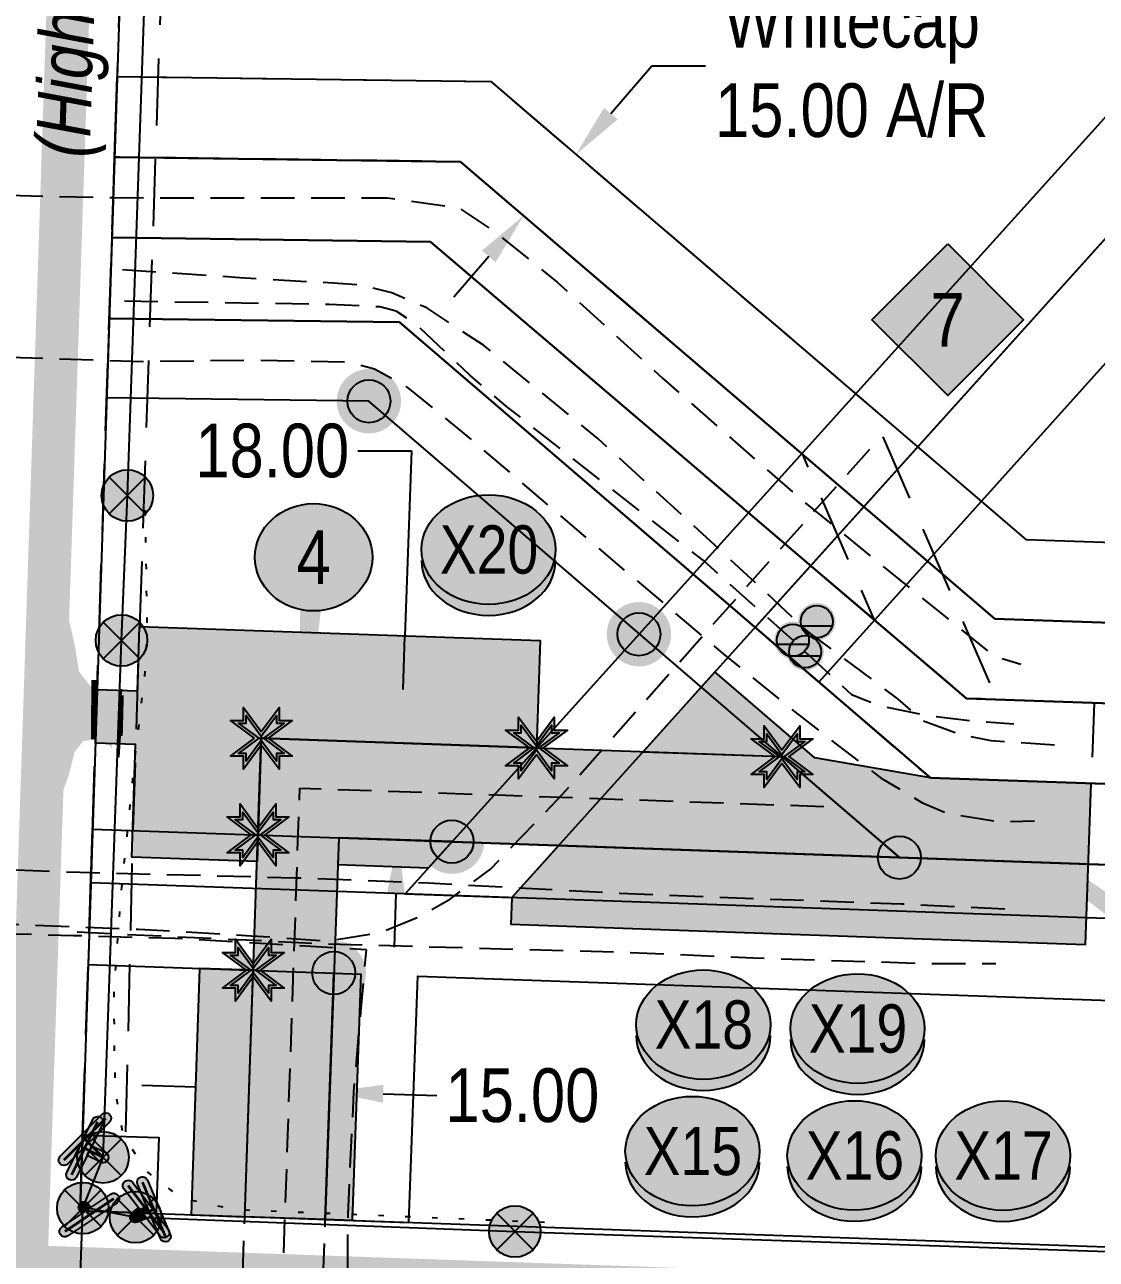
# Model space of a CAD drawing. Extents: x 348563 to 356787, y 6145683 to 6156014.
# Drawn here: x 351966.9 to 352166.6, y 6155108.3 to 6155338.3 of the extents above; entities that cross this region are included whole.
import ezdxf
from ezdxf.enums import TextEntityAlignment as Align

# ---------------------------------------------------------------- set-up
doc = ezdxf.new("R2010")
doc.units = 0
doc.header["$LTSCALE"] = 5
doc.header["$PDMODE"] = 34
doc.header["$PDSIZE"] = 0.03
for name, pattern in [('foc-ACCESSROAD', [3.75, 2.5, -1.25]), ('foc-FLOWLINE', [3.75, 2.5, -1.25]), ('foc-TIELINE', [1.875, 1.25, -0.625]), ('foc-TOPO', [1, 0.2, -0.8]), ('POWERLINE5', [7.799999999999997, 2.399999999999999, -0.6, 0.6, -0.6, 0.6, -0.6, 2.399999999999999]), ('UG_PIPE', [1.875, 1.25, -0.625])]:
    doc.linetypes.add(name, pattern=pattern)
doc.layers.get('Defpoints').update_dxf_attribs({"color": 9})
for name, color, linetype in [('AS-FENCE', 48, 'foc-FENCE'), ('AS-PIPE-UG', 44, 'UG_PIPE'), ('AS-POWER', 104, 'foc-POWER'), ('AS-POWER-EXISTING', 72, 'POWERLINE5'), ('AS-POWER-EXISTING-ANC', 72, 'Continuous'), ('AS-ROADS', 254, 'Continuous'), ('AS-SYMBOL', 7, 'Continuous'), ('C-RW', 13, 'Continuous'), ('F-EZE', 190, 'foc-FLOWLINE'), ('F-RW', 190, 'Continuous'), ('F-WS', 190, 'foc-ACCESSROAD'), ('L-MON', 1, 'Continuous'), ('L-SEC', 7, 'Continuous'), ('L-TIE', 7, 'foc-TIELINE'), ('P-BORE', 7, 'Continuous'), ('P-CROSSINGS', 250, 'Continuous'), ('P-ELEVATION', 7, 'Continuous'), ('P-IOP3', 10, 'Continuous'), ('P-IOP3-H', 21, 'Continuous'), ('P-LTO', 14, 'Continuous'), ('P-PROPOSED', 10, 'Continuous'), ('P-PROPOSED-H', 21, 'Continuous'), ('P-TEMP-BLUE3', 146, 'Continuous'), ('P-TXT3', 4, 'Continuous'), ('T-GENERAL', 48, 'foc-TOPO'), ('T-TIE', 201, 'foc-TIELINE')]:
    doc.layers.add(name, color=color, linetype=linetype)
doc.layers.add('AS-GENERAL', color=48, linetype='Continuous', lineweight=18)
doc.layers.add('T-TEXT', color=48, linetype='Continuous', lineweight=18)
doc.layers.add('P-TEMP-BLUE-H3', color=7, linetype='Continuous', true_color=0x99e6ff)
doc.styles.add('80', font='ARIALN.TTF', dxfattribs={"height": 10})
doc.styles.add('80CG', font='ARIALN.TTF', dxfattribs={"height": 10})
doc.styles.add('80L', font='ARIALN.TTF', dxfattribs={"height": 10})
doc.styles.add('80LS', font='ARIALNI.TTF', dxfattribs={"height": 10})
doc.styles.add('Crossing', font='ARIALN.TTF', dxfattribs={"height": 10})
doc.styles.add('foc-LtypeFont', font='ARIALN.TTF', dxfattribs={"height": 7.349999999999999})
doc.linetypes.add('foc-FENCE', pattern='A,10,-1,["X",foc-LtypeFont,S=0.2,R=0,X=-0.625,Y=-0.75],-1.239999999999999', length=12.24)
doc.linetypes.add('foc-POWER', pattern='A,6,-1,["P",foc-LtypeFont,S=0.2,R=0,X=-0.625,Y=-0.75],-1.239999999999999,4', length=12.24)
doc.linetypes.add('foc-POWER-NOLINE', pattern='A,0,-4,["P",foc-LtypeFont,S=0.2,R=0,X=-0.625,Y=-0.75],-8.24', length=12.24)
doc.dimstyles.new('Compass 5 000', dxfattribs={"dimscale": 5, "dimtxt": 9, "dimasz": 2, "dimexe": 0.2, "dimexo": 0.0625, "dimgap": 0.5, "dimtad": 0, "dimtih": 1, "dimtoh": 1, "dimzin": 0, "dimdsep": 46, "dimtxsty": '80CG', "dimcen": 0.1, "dimse1": 1, "dimse2": 1, "dimclrd": 256, "dimclrt": 256, "dimaunit": 1, "dimadec": 4, "dimazin": 0, "dimtfac": 0.06, "dimtofl": 0, "dimtmove": 0, "dimatfit": 1, "dimfxl": 0.2, "dimtolj": 1, "dimtzin": 0, "dimlwd": -1, "dimarcsym": 0})

# ---------------------------------------------------------------- blocks, each defined once
blk = doc.blocks.new('*D520')
at = {"layer": 'Defpoints', "color": 0, "transparency": 16777216}
for p in [(352069.5891653467, 6155314.102056137), (352085.4891177169, 6155300.504149294), (352075.7449242529, 6155289.110321277)]:
    blk.add_point(p, dxfattribs=at)
at = {"layer": 'F-WS', "transparency": 16777216}
for p, q in [((352076.0886370204, 6155321.701850079), (352083.7092363276, 6155330.612571958)), ((352083.7092363276, 6155330.612571958), (352093.7092363276, 6155330.612571958)), ((352053.3455002089, 6155295.108434178), (352046.8460285352, 6155287.508640235))]:
    blk.add_line(p, q, dxfattribs=at)
for points in [[(352074.8220046968, 6155322.785095358), (352077.3552693441, 6155320.6186048), (352069.5891653467, 6155314.102056137)], [(352052.0788678853, 6155296.191679457), (352054.6121325325, 6155294.025188899), (352059.8449718826, 6155302.70822812)]]:
    blk.add_solid(points, dxfattribs=at)
at = {"layer": 'F-WS', "transparency": 16777216, "insert": (352120.9909552913, 6155330.612571958), "char_height": 10, "attachment_point": 5, "style": '80CG'}
blk.add_mtext('\\A1;Whitecap\\P15.00 A/R', dxfattribs=at)
blk = doc.blocks.new('fdia')
at = {"color": 255, "const_width": 1}
blk.add_lwpolyline([(-0.5, 0, 1), (0.5, 0, 1)], format="xyb", close=True, dxfattribs=at)
blk = doc.blocks.new('Fdiaa')
blk.add_blockref('fdia', (0, 0))
blk = doc.blocks.new('fdib')
at = {"color": 1, "const_width": 1.6}
blk.add_lwpolyline([(-0.3999999999996362, 0, 0.9999999999999998), (0.3999999999996362, 0, 1)], format="xyb", close=True, dxfattribs=at)
at = {"color": 1}
blk.add_circle((0, 0), 0.8, dxfattribs=at)
blk = doc.blocks.new('Fdibb')
blk.add_blockref('fdib', (0, 0))
blk = doc.blocks.new('fdicc')
for name in ['Fdibb', 'Fdiaa']:
    blk.add_blockref(name, (0, 0))
blk = doc.blocks.new('FDI')
blk.add_blockref('fdicc', (0, 0))
blk = doc.blocks.new('POWERPOLE')
h = blk.add_hatch(color=255)
edge = h.paths.add_edge_path()
edge.add_arc((0, 0), 0.9600000000000002, 0, 360)
at = {"linetype": 'Continuous'}
for p, q in [((0.678822509938982, -0.678822509938982), (-0.678822509938982, 0.678822509938982)), ((-0.678822509938982, -0.678822509938982), (0.678822509938982, 0.678822509938982))]:
    blk.add_line(p, q, dxfattribs=at)
blk.add_circle((0, 0), 0.9600000000000002, dxfattribs=at)
blk = doc.blocks.new('RISER')
h = blk.add_hatch(color=255)
h.dxf.hatch_style = 1
edge = h.paths.add_edge_path()
edge.add_arc((0, 0), 0.7000000000000001, 0, 360)
blk.add_hatch(color=13).paths.add_polyline_path([(0.5809894393423747, -0.1498374831999172), (-0.5809055220925075, -0.1501624933266612, 0.7745966773228882)])
at = {"color": 13}
blk.add_line((-0.5809055220925075, -0.1501624933266612), (0.5809894393423747, -0.1498374831996898), dxfattribs=at)
blk.add_circle((0, 0), 0.6000000000000001, dxfattribs=at)
blk = doc.blocks.new('TEMP')
h = blk.add_hatch(color=255)
h.dxf.hatch_style = 1
h.paths.add_polyline_path([(-5.274161e-10, 0.2514284397220763), (-0.6656854269836912, 1.152061669657268), (-0.6656854269836914, 0.6656854303339061), (-1.152061663105632, 0.6656854303339061), (-0.2514284404497629, 5.273253e-10), (-1.152061661774314, -0.665685419564579), (-0.6656854224511335, -0.6656854195645793), (-0.6656854224511335, -1.152061655686338), (-5.273251e-10, -0.2514284436956587), (0.6656854183820542, -1.152061663420681), (0.6656854183820542, -0.6656854208922597), (1.152061656810019, -0.6656854053035205), (0.2514284429676993, 5.273253e-10), (1.152061671303363, 0.6656854258011663), (0.6656854287749412, 0.6656854258011663), (0.6656854131859291, 1.15206166422904)])
h.paths.add_polyline_path([(0.5656854229146121, 0.8485281473411305), (0.5656854319800914, 0.5656854258011663), (0.8485281444547581, 0.5656854258011663), (0.0831890339399251, 0), (0.8485281399220186, -0.5656854150320215), (0.5656854183820542, -0.5656854240973189), (0.5656854183820542, -0.8485281365719859), (0, -0.08318903609469999), (-0.5656854224511337, -0.8485281320390644), (-0.5656854224511337, -0.5656854195645792), (-0.8485281349258001, -0.5656854195645794), (-0.0831890328488955, 0), (-0.8485281394583584, 0.5656854303339058), (-0.5656854269836913, 0.5656854303339061), (-0.5656854269836913, 0.8485281428085727), (0, 0.0831890306941206)], flags=16)
h = blk.add_hatch(color=1)
h.dxf.hatch_style = 1
h.paths.add_polyline_path([(0, 0.0831890306941205), (-0.5656854269836911, 0.8485281428085727), (-0.5656854269836912, 0.5656854303339061), (-0.8485281394583578, 0.5656854303339061), (-0.0831890328488953, -1e-16), (-0.8485281349258001, -0.5656854195645793), (-0.5656854224511337, -0.5656854195645793), (-0.5656854224511337, -0.848528132039064), (0, -0.08318903609469999), (0.5656854183820542, -0.8485281365719856), (0.5656854183820542, -0.5656854240973191), (0.8485281399220184, -0.5656854150320213), (0.0831890339399251, -1e-16), (0.8485281444547581, 0.5656854258011663), (0.5656854319800914, 0.5656854258011663), (0.5656854229146121, 0.8485281473411308)])
at = {"color": 1}
for p, q in [((-0.0831890328488953, 0), (0.0831890339399252, 0)), ((0, 0.0831890306941205), (0, -0.08318903609469999))]:
    blk.add_line(p, q, dxfattribs=at)
at = {"color": 255, "flags": 128}
blk.add_lwpolyline([(-0.251428440449763, 5.27325e-10), (-1.152061663105632, 0.6656854303339061), (-0.6656854269836914, 0.6656854303339061), (-0.6656854269836914, 1.152061669657268), (-5.274159999999999e-10, 0.2514284397220763), (0.6656854131859291, 1.15206166422904), (0.6656854287749412, 0.6656854258011663), (1.152061671303363, 0.6656854258011663), (0.2514284429676991, 5.27325e-10), (1.152061656810019, -0.6656854053035204), (0.6656854183820542, -0.6656854208922596), (0.6656854183820542, -1.152061663420681), (-5.27325e-10, -0.2514284436956586), (-0.6656854224511335, -1.152061655686338), (-0.6656854224511335, -0.6656854195645793), (-1.152061661774314, -0.6656854195645793)], close=True, dxfattribs=at)
at = {"color": 1, "flags": 128}
blk.add_lwpolyline([(-0.0831890328488953, 0), (-0.8485281394583578, 0.5656854303339061), (-0.5656854269836913, 0.5656854303339061), (-0.5656854269836913, 0.8485281428085727), (0, 0.0831890306941205), (0.5656854229146121, 0.8485281473411305), (0.5656854319800914, 0.5656854258011663), (0.8485281444547581, 0.5656854258011663), (0.0831890339399252, 0), (0.8485281399220184, -0.5656854150320214), (0.5656854183820542, -0.5656854240973189), (0.5656854183820542, -0.8485281365719856), (0, -0.08318903609469999), (-0.5656854224511335, -0.848528132039064), (-0.5656854224511335, -0.5656854195645792), (-0.8485281349258001, -0.5656854195645792)], close=True, dxfattribs=at)
blk = doc.blocks.new('*U524')
h = blk.add_hatch(color=255)
h.dxf.hatch_style = 1
edge = h.paths.add_edge_path()
edge.add_arc((0.7778174593052023, 0.7778174593052023), 0.1999999999999999, -44.999999999999886, 135, ccw=False)
edge.add_line((0.9192388155425119, 0.6363961030678927), (0, -0.282842712474619))
edge.add_line((0, -0.282842712474619), (-0.6363961030678928, -0.9192388155425117))
edge.add_arc((-0.7778174593052023, -0.7778174593052023), 0.1999999999999999, 135, 315, ccw=False)
edge.add_line((-0.9192388155425119, -0.6363961030678927), (0.6363961030678927, 0.9192388155425119))
h = blk.add_hatch(color=255)
h.dxf.hatch_style = 1
edge = h.paths.add_edge_path()
edge.add_arc((0.6788225099444385, -0.6788225099444385), 0.2000000000000002, -134.9999999999999, 45, ccw=False)
edge.add_line((0.5374011537071288, -0.8202438661817482), (0, -0.282842712474619))
edge.add_line((0, -0.282842712474619), (0.282842712474619, -5.551115123125783e-17))
edge.add_line((0.282842712474619, -5.551115123125783e-17), (0.8202438661817482, -0.5374011537071288))
at = {"color": 255}
blk.add_lwpolyline([(0.6363961030678928, 0.9192388155425117, -0.9999999999999999), (0.9192388155425119, 0.6363961030678927), (0, -0.282842712474619), (-0.6363961030678928, -0.9192388155425117, -0.9999999999999999), (-0.9192388155425119, -0.6363961030678927)], format="xyb", close=True, dxfattribs=at)
at = {"color": 72, "const_width": 0.09999999999999999, "flags": 128}
for points in [[(0.7778174593052023, 0.7778174593052023), (-0.7778174593052023, -0.7778174593052023)], [(0.6788225099444385, -0.6788225099444385), (0, 0)]]:
    blk.add_lwpolyline(points, dxfattribs=at)
at = {"color": 255, "flags": 128}
blk.add_lwpolyline([(0.8202438661817482, -0.5374011537071288, -0.9999999999999999), (0.5374011537071288, -0.8202438661817482), (0, -0.282842712474619), (0.282842712474619, -5.551115123125783e-17)], format="xyb", close=True, dxfattribs=at)
blk = doc.blocks.new('*U525')
h = blk.add_hatch(color=255)
h.dxf.hatch_style = 1
edge = h.paths.add_edge_path()
edge.add_arc((0.4843453054536959, 0.9876282828498615), 0.2, -26.123911800711824, 153.8760881992882, ccw=False)
edge.add_line((0.6639140841536707, 0.8995655000400986), (0.09150599589021191, -0.2676315615097375))
edge.add_line((0.09150599589021194, -0.2676315615097377), (-0.3047765267537211, -1.075691065659624))
edge.add_arc((-0.4843453054536959, -0.9876282828498615), 0.2, 153.8760881992882, 333.8760881992882, ccw=False)
edge.add_line((-0.6639140841536707, -0.8995655000400986), (0.3047765267537211, 1.075691065659624))
h = blk.add_hatch(color=255)
h.dxf.hatch_style = 1
edge = h.paths.add_edge_path()
edge.add_arc((0.6885767094441686, -0.3376866605132818), 0.2, -116.12391180071182, 63.876088199288176, ccw=False)
edge.add_line((0.600513926634406, -0.5172554392132567), (0.09150599589021191, -0.2676315615097377))
edge.add_line((0.09150599589021194, -0.2676315615097377), (0.2676315615097377, 0.09150599589021191))
edge.add_line((0.2676315615097377, 0.09150599589021188), (0.7766394922539313, -0.1581178818133069))
at = {"color": 255}
blk.add_lwpolyline([(0.3047765267537211, 1.075691065659624, -0.9999999999999999), (0.6639140841536707, 0.8995655000400986), (0.09150599589021194, -0.2676315615097377), (-0.3047765267537211, -1.075691065659624, -0.9999999999999999), (-0.6639140841536707, -0.8995655000400986)], format="xyb", close=True, dxfattribs=at)
at = {"color": 72, "const_width": 0.09999999999999999, "flags": 128}
for points in [[(0.4843453054536959, 0.9876282828498615), (-0.4843453054536959, -0.9876282828498615)], [(0.6885767094441686, -0.3376866605132818), (0, 0)]]:
    blk.add_lwpolyline(points, dxfattribs=at)
at = {"color": 255, "flags": 128}
blk.add_lwpolyline([(0.7766394922539313, -0.1581178818133069, -0.9999999999999999), (0.600513926634406, -0.5172554392132567), (0.09150599589021194, -0.2676315615097377), (0.2676315615097377, 0.09150599589021188)], format="xyb", close=True, dxfattribs=at)
blk = doc.blocks.new('*U526')
h = blk.add_hatch(color=255)
h.dxf.hatch_style = 1
edge = h.paths.add_edge_path()
edge.add_arc((-0.9127233298784736, -0.6139512383695886), 0.2000000000000001, 123.92709034171591, 303.92709034171594, ccw=False)
edge.add_line((-1.024350827763853, -0.4480015420280481), (0.05432219845616082, 0.2775771942269204))
edge.add_line((0.05432219845616088, 0.2775771942269204), (0.8010958319930936, 0.7799009347111293))
edge.add_arc((0.9127233298784736, 0.6139512383695886), 0.2000000000000001, -56.07290965828412, 123.92709034171591, ccw=False)
edge.add_line((1.024350827763853, 0.4480015420280481), (-0.8010958319930939, -0.7799009347111292))
h = blk.add_hatch(color=255)
h.dxf.hatch_style = 1
edge = h.paths.add_edge_path()
edge.add_arc((-0.2000000000000001, 0.2973276289179916), 0.2000000000000003, 33.92709034171588, 213.9270903417159, ccw=False)
edge.add_line((-0.0340503036584594, 0.4089551268033715), (0.05432219845616088, 0.2775771942269204))
edge.add_line((0.05432219845616088, 0.2775771942269204), (-0.2775771942269203, 0.0543221984561609))
edge.add_line((-0.2775771942269203, 0.0543221984561609), (-0.365949696341541, 0.1857001310326116))
at = {"color": 255}
blk.add_lwpolyline([(-0.8010958319930938, -0.7799009347111293, -0.9999999999999999), (-1.024350827763853, -0.4480015420280481), (0.05432219845616088, 0.2775771942269204), (0.8010958319930938, 0.7799009347111293, -0.9999999999999999), (1.024350827763853, 0.4480015420280481)], format="xyb", close=True, dxfattribs=at)
at = {"color": 72, "const_width": 0.1, "flags": 128}
for points in [[(-0.9127233298784735, -0.6139512383695888), (0.9127233298784735, 0.6139512383695888)], [(-0.2000000000000002, 0.2973276289179916), (0, 0)]]:
    blk.add_lwpolyline(points, dxfattribs=at)
at = {"color": 255, "flags": 128}
blk.add_lwpolyline([(-0.365949696341541, 0.1857001310326116, -0.9999999999999999), (-0.0340503036584594, 0.4089551268033715), (0.05432219845616088, 0.2775771942269204), (-0.2775771942269203, 0.0543221984561609)], format="xyb", close=True, dxfattribs=at)
blk = doc.blocks.new('*U528')
h = blk.add_hatch(color=255)
h.dxf.hatch_style = 1
edge = h.paths.add_edge_path()
edge.add_arc((0.670361032747268, -0.8721330665523563), 0.2, -142.45248655000643, 37.54751344999357, ccw=False)
edge.add_line((0.5117913842832031, -0.9940168906882232), (-0.2804534725999317, 0.03668582432819778))
edge.add_line((-0.2804534725999317, 0.03668582432819786), (-0.8289306812113327, 0.7502492424164894))
edge.add_arc((-0.670361032747268, 0.8721330665523563), 0.2, 37.54751344999357, 217.5475134499936, ccw=False)
edge.add_line((-0.5117913842832031, 0.9940168906882232), (0.8289306812113328, -0.7502492424164895))
h = blk.add_hatch(color=255)
h.dxf.hatch_style = 1
edge = h.paths.add_edge_path()
edge.add_arc((-0.3943011895054953, -0.3030777787789702), 0.2, 127.5475134499936, 307.54751344999363, ccw=False)
edge.add_line((-0.5161850136413624, -0.1445081303149056), (-0.2804534725999317, 0.03668582432819786))
edge.add_line((-0.2804534725999317, 0.03668582432819786), (-0.03668582432819789, -0.2804534725999316))
edge.add_line((-0.03668582432819791, -0.2804534725999316), (-0.2724173653696282, -0.4616474272430349))
at = {"color": 255}
blk.add_lwpolyline([(0.8289306812113327, -0.7502492424164894, -0.9999999999999999), (0.5117913842832031, -0.9940168906882232), (-0.2804534725999317, 0.03668582432819786), (-0.8289306812113327, 0.7502492424164894, -0.9999999999999999), (-0.5117913842832031, 0.9940168906882232)], format="xyb", close=True, dxfattribs=at)
at = {"color": 72, "const_width": 0.1, "flags": 128}
for points in [[(0.670361032747268, -0.8721330665523562), (-0.670361032747268, 0.8721330665523562)], [(-0.3943011895054953, -0.3030777787789702), (0, 0)]]:
    blk.add_lwpolyline(points, dxfattribs=at)
at = {"color": 255, "flags": 128}
blk.add_lwpolyline([(-0.2724173653696282, -0.4616474272430349, -0.9999999999999999), (-0.5161850136413624, -0.1445081303149056), (-0.2804534725999317, 0.03668582432819786), (-0.03668582432819791, -0.2804534725999316)], format="xyb", close=True, dxfattribs=at)
blk = doc.blocks.new('*U527')
h = blk.add_hatch(color=255)
h.dxf.hatch_style = 1
edge = h.paths.add_edge_path()
edge.add_arc((0.4276018916688008, -1.013487356724919), 0.2000000000000001, -157.12456330920054, 22.875436690799518, ccw=False)
edge.add_line((0.2433314631733609, -1.091233155210156), (-0.2620162269806763, 0.1065246300102034))
edge.add_line((-0.2620162269806763, 0.1065246300102033), (-0.6118723201642406, 0.9357415582396826))
edge.add_arc((-0.4276018916688008, 1.013487356724919), 0.2000000000000001, 22.875436690799518, 202.8754366907995, ccw=False)
edge.add_line((-0.2433314631733609, 1.091233155210156), (0.6118723201642406, -0.9357415582396826))
h = blk.add_hatch(color=255)
h.dxf.hatch_style = 1
edge = h.paths.add_edge_path()
edge.add_arc((-0.6865761960740207, -0.2896743390709158), 0.2000000000000001, 112.87543669079929, 292.8754366907994, ccw=False)
edge.add_line((-0.764321994559257, -0.1054039105754758), (-0.2620162269806763, 0.1065246300102033))
edge.add_line((-0.2620162269806763, 0.1065246300102033), (-0.1065246300102033, -0.2620162269806763))
edge.add_line((-0.1065246300102033, -0.2620162269806763), (-0.6088303975887843, -0.4739447675663557))
at = {"color": 255}
blk.add_lwpolyline([(0.6118723201642406, -0.9357415582396826, -0.9999999999999999), (0.2433314631733609, -1.091233155210156), (-0.2620162269806763, 0.1065246300102033), (-0.6118723201642406, 0.9357415582396826, -0.9999999999999999), (-0.2433314631733609, 1.091233155210156)], format="xyb", close=True, dxfattribs=at)
at = {"color": 72, "const_width": 0.1, "flags": 128}
for points in [[(0.4276018916688007, -1.013487356724919), (-0.4276018916688007, 1.013487356724919)], [(-0.6865761960740207, -0.2896743390709158), (0, 0)]]:
    blk.add_lwpolyline(points, dxfattribs=at)
at = {"color": 255, "flags": 128}
blk.add_lwpolyline([(-0.6088303975887843, -0.4739447675663557, -0.9999999999999999), (-0.764321994559257, -0.1054039105754758), (-0.2620162269806763, 0.1065246300102033), (-0.1065246300102033, -0.2620162269806763)], format="xyb", close=True, dxfattribs=at)
blk = doc.blocks.new('*U576')
at = {"layer": 'P-ELEVATION'}
h = blk.add_hatch(color=111, dxfattribs=at)
h.dxf.hatch_style = 1
edge = h.paths.add_edge_path()
edge.add_ellipse((0, 0), major_axis=(-10.94338366431845, 0), ratio=0.9137941524069553, start_angle=0, end_angle=360)
at = {"layer": 'P-ELEVATION', "color": 7, "flags": 128}
blk.add_lwpolyline([(0, 0, 5, 0, 0), (-2.577048003644216, -42.97629829690703, 0, 0, 0)], format="xyseb", dxfattribs=at)
at = {"layer": 'P-ELEVATION', "color": 7}
blk.add_ellipse((0, 0), major_axis=(-10.94338366431845, 0), ratio=0.9137941524069553, dxfattribs=at)
at = {"layer": 'P-ELEVATION', "style": '80'}
blk.add_attdef('BEND', text='', height=10, dxfattribs=at).set_placement((0, 0), align=Align.MIDDLE_CENTER)
blk = doc.blocks.new('xing2')
h = blk.add_hatch(color=50)
h.dxf.hatch_style = 1
edge = h.paths.add_edge_path()
edge.add_ellipse((0, 0), major_axis=(-12.5, 0), ratio=0.8162973455633619, start_angle=0, end_angle=360)
h = blk.add_hatch(color=250)
h.dxf.hatch_style = 1
edge = h.paths.add_edge_path()
edge.add_ellipse((0, -2.047489049626165), major_axis=(-12.5, 0), ratio=0.8162973455633619, start_angle=0, end_angle=180)
edge.add_line((12.5, -2.047489049626165), (12.5, 0))
edge.add_ellipse((0, 0), major_axis=(-12.5, 0), ratio=0.8162973455633619, start_angle=0, end_angle=180, ccw=False)
edge.add_line((-12.5, 0), (-12.5, -2.047489049626165))
at = {"color": 250}
blk.add_ellipse((0, 0), major_axis=(-12.5, 0), ratio=0.8162973455633619, dxfattribs=at)
blk.add_ellipse((0, -2.047489049626165), major_axis=(-12.5, 0), ratio=0.8162973455633619, start_param=0, end_param=3.141592653589793, dxfattribs=at)
at = {"color": 250, "style": 'Crossing'}
blk.add_attdef('CROSSING', text='', height=9, dxfattribs=at).set_placement((0.08916442567715421, 0.0199513138486509), align=Align.MIDDLE_CENTER)
at = {"color": 250, "style": 'Crossing', "flags": 1}
for tag, p in [('OWNER', (0.08916442567715421, -12.49201765665748)), ('DESCRIPTION', (0.08916442567715421, -25.770021277247)), ('LOCATION', (0.08916442567715421, -39.30337514164421)), ('DWG_REF', (0.08916442567715421, -52.83672900604233))]:
    blk.add_attdef(tag, text='', height=9, dxfattribs=at).set_placement(p, align=Align.MIDDLE_CENTER)
blk = doc.blocks.new('*D583')
at = {"layer": 'Defpoints', "color": 0, "transparency": 16777216}
for p in [(352023.6860535182, 6155139.509271347), (352008.6114359353, 6155137.493009025), (352023.5986650971, 6155136.976004543)]:
    blk.add_point(p, dxfattribs=at)
at = {"layer": 'P-TXT3', "transparency": 16777216}
for p, q in [((351998.704769037, 6155140.371034113), (351988.7107137176, 6155140.715792396)), ((352033.6801088376, 6155139.164513064), (352043.6741641569, 6155138.81975478))]:
    blk.add_line(p, q, dxfattribs=at)
for points in [[(351998.7622287509, 6155142.03671), (351998.6473093231, 6155138.705358226), (352008.6988243563, 6155140.026275829)], [(352033.7375685514, 6155140.830188951), (352033.6226491237, 6155137.498837177), (352023.6860535182, 6155139.509271347)]]:
    blk.add_solid(points, dxfattribs=at)
at = {"layer": 'P-TXT3', "transparency": 16777216, "insert": (352059.612090487, 6155138.81975478), "char_height": 10, "attachment_point": 5, "style": '80CG'}
blk.add_mtext('\\A1;15.00', dxfattribs=at)
blk = doc.blocks.new('*D584')
at = {"layer": 'Defpoints', "color": 0, "transparency": 16777216}
for p in [(352037.0256179312, 6155204.442893526), (352040.5302489988, 6155204.319700434), (352039.8980745488, 6155186.335427289)]:
    blk.add_point(p, dxfattribs=at)
at = {"layer": 'P-TXT3', "transparency": 16777216}
for p, q in [((352028.9396172124, 6155258.892873068), (352038.9396172124, 6155258.892873068)), ((352038.9396172124, 6155258.892873068), (352037.7282142941, 6155224.430548674)), ((352037.3769161126, 6155214.4367211), (352037.7282142941, 6155224.430548674)), ((352036.0421452996, 6155176.464792806), (352035.6908471182, 6155166.470965232))]:
    blk.add_line(p, q, dxfattribs=at)
for points in [[(352035.7112781835, 6155214.495270796), (352039.0425540417, 6155214.378171403), (352037.0256179312, 6155204.442893526)], [(352034.3765073705, 6155176.523342502), (352037.7077832287, 6155176.406243109), (352036.3934434811, 6155186.458620381)]]:
    blk.add_solid(points, dxfattribs=at)
at = {"layer": 'P-TXT3', "transparency": 16777216, "insert": (352013.0016908807, 6155258.892873068), "char_height": 10, "attachment_point": 5, "style": '80CG'}
blk.add_mtext('\\A1;18.00', dxfattribs=at)
blk = doc.blocks.new('30M BUFFER DISP')
h = blk.add_hatch(color=70)
h.dxf.hatch_style = 1
h.paths.add_polyline_path([(0, 14.1421356238146), (14.1421356238146, 0), (0, -14.1421356238146), (-14.1421356238146, 0)])
blk.add_lwpolyline([(0, 14.1421356238146), (14.1421356238146, 0), (0, -14.1421356238146), (-14.1421356238146, 0)], close=True)
at = {"color": 235, "style": '80L'}
blk.add_attdef('DISURBANCE', text='', height=10, dxfattribs=at).set_placement((0, 0), align=Align.MIDDLE_CENTER)

msp = doc.modelspace()

# ---------------------------------------------------------------- hatches: boundary and pattern name
at = {"layer": 'AS-ROADS'}
h = msp.add_hatch(color=256, dxfattribs=at)
h.dxf.hatch_style = 1
h.paths.add_polyline_path([(351973.5237042821, 6155194.278266102), (351975.0230000008, 6155198.291), (351976.166, 6155202.809), (351977.777, 6155204.842), (351981.699, 6155205.379), (351983.068, 6155203.407), (351983.544, 6155213.271), (351980.575, 6155213.669), (351978.8160000008, 6155215.437999987), (351976.987, 6155217.798), (351976.19, 6155222.773), (351974.9227101934, 6155228.207526459)])
at = {"layer": 'P-IOP3-H'}
h = msp.add_hatch(color=256, dxfattribs=at)
h.dxf.hatch_style = 1
h.paths.add_polyline_path([(352107.9847218994, 6155201.955764922), (352129.8673599497, 6155183.179669026), (352025.37930972, 6155186.854406046), (352022.8793808554, 6155115.741216181), (352007.8791641845, 6155116.26567921), (352010.9528772032, 6155205.36827487)])
at = {"layer": 'P-PROPOSED-H'}
h = msp.add_hatch(color=256, dxfattribs=at)
h.dxf.hatch_style = 1
h.paths.add_polyline_path([(352107.9847218994, 6155201.955764922), (352129.8673599497, 6155183.179669026), (352025.37930972, 6155186.854406046), (352022.8793808554, 6155115.741216181), (352007.8791641845, 6155116.26567921), (352010.9528772032, 6155205.36827487)])
at = {"layer": 'P-TEMP-BLUE-H3'}
h = msp.add_hatch(color=256, dxfattribs=at)
h.dxf.hatch_style = 1
h.paths.add_polyline_path([(352062.9314467759, 6155223.547471135), (351988.2580162699, 6155226.17365871), (351987.8636867727, 6155214.183189492), (351980.3702247547, 6155214.446726825), (351980.0416168403, 6155204.454669142), (351987.5350788583, 6155204.191131808), (351986.8450022383, 6155183.207810679), (352010.1601364654, 6155182.387841441), (352010.9528772032, 6155205.36827487), (352062.2286823762, 6155203.564957665)])
h = msp.add_hatch(color=256, dxfattribs=at)
h.dxf.hatch_style = 1
h.paths.add_polyline_path([(352082.1109621371, 6155202.865718381), (352107.9847218994, 6155201.955764922), (352129.8673599497, 6155183.179669027), (352066.3782105556, 6155185.412516966), (352057.6377930114, 6155175.716293958), (352057.4621019113, 6155170.72066559), (352132.3965274202, 6155168.085299088), (352164.5648247268, 6155166.953973231), (352165.6189712861, 6155196.927743419), (352135.6452013614, 6155197.98188997), (352114.119214362, 6155201.740021146), (352095.498511376, 6155217.717258629)])
h = msp.add_hatch(color=256, dxfattribs=at)
h.dxf.hatch_style = 1
h.paths.add_polyline_path([(352025.3793097198, 6155186.854406046), (352025.2036922002, 6155181.858775091), (352042.1257220217, 6155181.263644746), (352046.4959307949, 6155186.111756249)])
h = msp.add_hatch(color=256, dxfattribs=at)
h.dxf.hatch_style = 1
h.paths.add_polyline_path([(351999.4712656267, 6155162.516442293), (351997.8878345309, 6155116.615013032), (352007.8791641845, 6155116.26567921), (352009.462524616, 6155162.165060014)])
h = msp.add_hatch(color=256, dxfattribs=at)
h.dxf.hatch_style = 1
h.paths.add_polyline_path([(352024.4927924805, 6155161.636460985), (352029.4884208483, 6155161.460769885), (352027.8750452282, 6155115.566549285), (352022.8793808552, 6155115.74121618)])

# ---------------------------------------------------------------- linework, layer by layer
at = {"layer": 'AS-FENCE', "flags": 128}
msp.add_lwpolyline([(351984.382, 6155201.856), (351984.643, 6155205.819), (351984.83, 6155213.372), (351984.924, 6155214.514999987)], dxfattribs=at)
at = {"layer": 'AS-GENERAL', "const_width": 0.9997433699999939, "flags": 128}
for points in [[(351979.799, 6155216.225), (351979.695, 6155205.167)], [(351984.83, 6155213.372), (351984.643, 6155205.819)]]:
    msp.add_lwpolyline(points, dxfattribs=at)
at = {"layer": 'AS-PIPE-UG', "flags": 128}
for points in [[(351964.001, 6155306.496), (351983.331, 6155306.066), (352002.4300000008, 6155305.994999996), (352034.49, 6155305.994), (352047.806, 6155304.148999987), (352054.7730000008, 6155299.447), (352066.121, 6155290.339), (352085.709, 6155272.433), (352110.8840000008, 6155250.416), (352133.2250000008, 6155232.193), (352141.242, 6155225.739), (352147.602, 6155220.635), (352152.509, 6155219.179)], [(352158.781, 6155204.072), (352146.961, 6155204.87), (352140.833, 6155206.137), (352134.293, 6155208.602), (352129.583, 6155212.726), (352112.7960000008, 6155225.278), (352092.4190000008, 6155244.147), (352073.695, 6155261.177), (352052.372, 6155278.574), (352041.787, 6155285.51), (352035.303, 6155288.307), (352029.301, 6155289.777), (352024.395, 6155290.115999987), (352006.942, 6155291.13), (351983.136, 6155292.74)], [(352110.018, 6155223.619), (352093.334, 6155238.471), (352056.6690000008, 6155267.149999987), (352049.828, 6155272.999), (352039.996, 6155282.317), (352036.099, 6155284.9), (352033.0750000008, 6155285.714999987), (352023.597, 6155286.154999987), (351982.744, 6155286.797)], [(351963.994, 6155276.354), (351989.557, 6155275.538999987), (352010.201, 6155275.82), (352027.101, 6155275.478), (352032.037, 6155274.202), (352037.97, 6155270.912), (352050.458, 6155260.651), (352072.909, 6155241.523), (352097.083, 6155221.061), (352108.576, 6155211.744), (352116.397, 6155205.613), (352126.459, 6155197.953), (352134.075, 6155193.431), (352138.759, 6155191.412), (352148.64, 6155189.785), (352155.046, 6155189.993999987)], [(351959.519, 6155170.948999987), (351988.105, 6155169.813), (352009.086, 6155168.592), (352023.4490000008, 6155167.623), (352033.0860000005, 6155169.158), (352040.455, 6155172.189), (352046.23, 6155175.469), (352053.651, 6155180.988999987), (352067.047, 6155194.884), (352082.403, 6155212.196999987), (352094.012, 6155225.327), (352108.559, 6155241.589), (352124.793, 6155259.689)], [(352112.303, 6155221.488), (352120.963, 6155213.51), (352126.438, 6155211.357), (352135.236, 6155209.574), (352143.771, 6155208.572), (352151.216, 6155208.067999987)], [(352149.483, 6155173.528), (352130.228, 6155174.478), (352110.2650000008, 6155175.195), (352077.776, 6155176.438), (352042.06, 6155178.372), (352017.193, 6155179.336), (351977.144, 6155180.345999987), (351909.968, 6155182.751999987)], [(352005.832, 6154460.199), (352007.423, 6154496.205), (352008.7800000008, 6154543.204), (352009.758, 6154581.47), (352011.619, 6154633.904), (352013.153, 6154673.439), (352014.449, 6154719.021), (352016.269, 6154765.682999987), (352017.695, 6154803.86), (352018.845, 6154838.706), (352019.744, 6154867.543), (352020.9090000008, 6154897.603), (352022.157, 6154932.859999987), (352023.904, 6154978.897), (352025.463, 6155019.518), (352026.442, 6155049.346), (352027.008, 6155089.855), (352027.119, 6155116.647), (352028.216, 6155139.505), (352029.556, 6155155.093), (352030.542, 6155165.983), (351994.928, 6155168.062), (351975.933, 6155168.602), (351958.895, 6155169.044)], [(351976.671, 6155169.317), (351976.699, 6155169.305), (351994.183, 6155168.45), (352008.219, 6155167.817), (352021.705, 6155167.13), (352079.738, 6155165.486), (352102.698, 6155164.461), (352135.357, 6155163.42), (352147.832, 6155163.402999987)]]:
    msp.add_lwpolyline(points, dxfattribs=at)
at = {"layer": 'AS-POWER', "flags": 128}
msp.add_lwpolyline([(351977.707, 6155117.85), (351981.472, 6155127.309), (351984.912, 6155223.586), (351985.999, 6155250.587), (352012.2225836777, 6156010.400608337)], dxfattribs=at)
at = {"layer": 'AS-POWER', "linetype": 'foc-POWER-NOLINE', "flags": 128}
for points in [[(351948.51, 6154231.5), (351951.3800000008, 6154324.154), (351951.585, 6154327.527), (351951.4000000008, 6154330.053), (351954.864, 6154427.974), (351958.183, 6154538.134), (351975.121, 6155044.361), (351977.707, 6155117.85)], [(351977.91425663, 6155118.057256619), (351987.514, 6155116.187), (352058.211, 6155113.514), (352908.3439187479, 6155084.827167018)]]:
    msp.add_lwpolyline(points, dxfattribs=at)
at = {"layer": 'AS-ROADS', "const_width": 7.997946959999951, "flags": 128}
for points in [[(351936.0616570693, 6154192.834665358), (351943.624, 6154480.891), (351945.862, 6154539.021), (351967.2210973743, 6155109.920431796), (351997.2558286992, 6156010.360038878)], [(351054.6650931108, 6155136.708706537), (351968.4251460353, 6155106.928203591), (352907.7367390571, 6155074.082831944)]]:
    msp.add_lwpolyline(points, dxfattribs=at)
at = {"layer": 'C-RW', "flags": 128}
for points in [[(352888.0167617823, 6155187.122462623), (352788.0811016258, 6155190.571230351), (352142.3420294217, 6155212.804267268), (352042.4918636266, 6155297.817408426), (351983.1386198564, 6155298.625963951), (351983.63127131, 6155313.606131863), (352048.1088729531, 6155312.743433209), (352147.6500382343, 6155227.620291869), (352788.6621025905, 6155205.587255284), (352888.499835655, 6155202.118429331)], [(352887.0302914969, 6155156.557446329), (352797.6911705478, 6155159.69785179), (352129.8671205952, 6155183.172879005), (352031.01, 6155268.143), (351982.1561362068, 6155268.751353904), (351982.6417811459, 6155283.518473119), (352036.7169444661, 6155282.865916699), (352135.6452010811, 6155197.981889979), (352787.6101008437, 6155175.605205501), (352887.5347012446, 6155172.157952659)], [(352886.7102632655, 6155146.565087453), (352786.7974752955, 6155150.077173333), (351979.1869267511, 6155178.465907766), (351979.5155346526, 6155188.457965055), (352797.6911705478, 6155159.69785179), (352887.0302914969, 6155156.557446329)]]:
    msp.add_lwpolyline(points, dxfattribs=at)
at = {"layer": 'F-EZE', "flags": 128}
msp.add_lwpolyline([(351977.6415243242, 6155131.474494843), (352003.6119678306, 6155921.163842594), (352011.7278756192, 6155920.897346932), (351988.2580162699, 6155226.17365871), (351987.0090009668, 6155188.194558361), (351985.6514267286, 6155131.213696351)], close=True, dxfattribs=at)
at = {"layer": 'F-RW', "flags": 128}
for points in [[(352751.8497888839, 6155968.798123366), (352291.11627645, 6155457.271673188), (352119.7924684218, 6155267.423612461), (352037.7555132509, 6155176.415533243), (352057.6594339204, 6155175.740301401), (352103.2477642843, 6155226.313928528), (352771.6536703743, 6155968.141574637)], [(352771.6536703743, 6155968.141574637), (352102.976407659, 6155226.012897788), (352114.8743948223, 6155215.803993934), (352571.9697427878, 6155724.150116322), (352791.3601844272, 6155967.488253884)], [(352888.499835655, 6155202.118429331), (352788.6621025905, 6155205.587255284), (352147.6500382343, 6155227.620291869), (352048.1088729531, 6155312.743433209), (351983.63127131, 6155313.606131863), (351984.124277685, 6155328.597091997), (352053.7248822782, 6155327.669457993), (352153.4120478018, 6155242.415316435), (352789.1411033866, 6155220.583280184), (352888.9827133572, 6155217.108306383)], [(352887.5347012446, 6155172.157952659), (352787.6101008437, 6155175.605205501), (352135.6452010811, 6155197.981889979), (352036.7169444661, 6155282.865916699), (351982.6417811459, 6155283.518473119), (351983.1386198564, 6155298.625963951), (352042.4918636266, 6155297.817408426), (352142.3420294217, 6155212.804267268), (352788.0811016258, 6155190.571230351), (352888.0167617823, 6155187.122462623)], [(352886.7102632655, 6155146.565087453), (352786.7974752955, 6155150.077173333), (351979.1869267511, 6155178.465907766), (351978.6861283095, 6155163.238012461), (352024.4491160006, 6155161.629374105), (352022.8663622432, 6155115.747579931), (352038.4694757442, 6155115.202727371), (352040.1449269969, 6155161.077642567), (352786.306918574, 6155134.848918014), (352796.802, 6155134.48), (352797.6582864725, 6155088.694716491), (352812.9069434279, 6155088.165172816), (352812.0424763497, 6155134.38786992), (352886.2371562845, 6155131.878521002)]]:
    msp.add_lwpolyline(points, dxfattribs=at)
msp.add_lwpolyline([(351977.6415243242, 6155131.474494843), (351991.8702997972, 6155131.006554366), (351991.3979192157, 6155116.846441491), (351977.1767842942, 6155117.343036095)], close=True, dxfattribs=at)
at = {"layer": 'F-WS', "flags": 128}
for points in [[(351984.124277685, 6155328.597091997), (352053.7321281014, 6155327.66633506), (352124.2402819035, 6155267.37092336), (352147.9900858006, 6155212.609802582), (352142.3420294217, 6155212.804267268), (352125.2479866936, 6155227.358256796), (352111.860885969, 6155258.225570179), (352048.1088729531, 6155312.743433209), (351983.63127131, 6155313.606131863)], [(352102.976407659, 6155226.012897788), (352113.3333719664, 6155237.502444495), (352142.3420294217, 6155212.804267268), (352166.1374056662, 6155211.984983592), (352165.6198524169, 6155196.953103045), (352135.6452010811, 6155197.981889979)]]:
    msp.add_lwpolyline(points, close=True, dxfattribs=at)
at = {"layer": 'L-SEC'}
for p, q in [((352003.6119678306, 6155921.163842594), (351977.1767842942, 6155117.343036095)), ((351977.1767842942, 6155117.343036095), (352784.8344720636, 6155089.140052111))]:
    msp.add_line(p, q, dxfattribs=at)
at = {"layer": 'L-TIE'}
for p, q in [((352007.1858870242, 6155096.168037344), (352007.8791641845, 6155116.26567921)), ((352022.1728013139, 6155095.641794228), (352022.8793808554, 6155115.741216181))]:
    msp.add_line(p, q, dxfattribs=at)
at = {"layer": 'P-ELEVATION', "color": 7, "flags": 128}
msp.add_lwpolyline([(352193.4688430105, 6155143.83738762, 5.998460219999968, 0, 0.2775658660221919), (352118.9457934088, 6155192.560027719, 0, 0, 0)], format="xyseb", dxfattribs=at)
at = {"layer": 'P-IOP3', "flags": 128}
msp.add_lwpolyline([(352107.9847218994, 6155201.955764922), (352129.8673599497, 6155183.179669026), (352025.37930972, 6155186.854406046), (352022.8793808554, 6155115.741216181), (352007.8791641845, 6155116.26567921), (352010.9528772032, 6155205.36827487)], close=True, dxfattribs=at)
at = {"layer": 'P-LTO', "flags": 128}
msp.add_lwpolyline([(352107.9847218994, 6155201.955764922), (352129.8673599497, 6155183.179669026), (352025.37930972, 6155186.854406046), (352022.8793808554, 6155115.741216181), (352007.8791641845, 6155116.26567921), (352010.9528772032, 6155205.36827487)], close=True, dxfattribs=at)
at = {"layer": 'P-PROPOSED', "flags": 128}
msp.add_lwpolyline([(352107.9847218994, 6155201.955764922), (352129.8673599497, 6155183.179669026), (352025.37930972, 6155186.854406046), (352022.8793808554, 6155115.741216181), (352007.8791641845, 6155116.26567921), (352010.9528772032, 6155205.36827487)], close=True, dxfattribs=at)
at = {"layer": 'P-TEMP-BLUE3'}
for points in [[(352062.2286823762, 6155203.564957665), (352010.9528772032, 6155205.36827487), (352010.1601364654, 6155182.387841441), (351986.8450022383, 6155183.207810679), (351987.5350788583, 6155204.191131808), (351980.0416168403, 6155204.454669142), (351980.3702247547, 6155214.446726825), (351987.8636867727, 6155214.183189492), (351988.2580162699, 6155226.17365871), (352062.9314467759, 6155223.547471135)], [(352082.1109621371, 6155202.865718381), (352107.9847218994, 6155201.955764922), (352129.8673599497, 6155183.179669027), (352066.3782105556, 6155185.412516966), (352057.6377930114, 6155175.716293958), (352057.4621019113, 6155170.72066559), (352132.3965274202, 6155168.085299088), (352164.5648247268, 6155166.953973231), (352165.6189712861, 6155196.927743419), (352135.6452013614, 6155197.98188997), (352114.119214362, 6155201.740021146), (352095.498511376, 6155217.717258629)], [(352025.3793097198, 6155186.854406046), (352025.2036922002, 6155181.858775091), (352042.1257220217, 6155181.263644746), (352046.4959307949, 6155186.111756249)], [(351999.4712656267, 6155162.516442293), (351997.8878345309, 6155116.615013032), (352007.8791641845, 6155116.26567921), (352009.462524616, 6155162.165060014)], [(352024.4927924805, 6155161.636460985), (352029.4884208483, 6155161.460769885), (352027.8750452282, 6155115.566549285), (352022.8793808552, 6155115.74121618)]]:
    msp.add_lwpolyline(points, close=True, dxfattribs=at)
at = {"layer": 'T-GENERAL', "flags": 128}
msp.add_lwpolyline([(352063.76, 6155115.188), (352005.962, 6155117.558), (351996.0240000008, 6155119.734), (351989.3, 6155124.958), (351985.164, 6155131.772), (351983.783, 6155139.618), (351983.63, 6155146.442), (351983.523, 6155158.075), (351984.807, 6155175.876), (351987.264, 6155200.188), (351989.375, 6155218.083999987), (351989.6820000008, 6155226.192), (351989.345, 6155250.597)], dxfattribs=at)
at = {"layer": 'T-TIE', "flags": 128}
msp.add_lwpolyline([(351578.685134335, 6154459.833882579), (351646.3428312162, 6154457.63014134), (351784.6240053028, 6154511.458169037), (351929.4020111235, 6154506.368610878), (351957.1306141932, 6154505.393833402), (351993.874976832, 6154504.102113929), (352014.6794400885, 6155095.908125229), (352015.3727443345, 6155116.006082288), (352018.1358169285, 6155196.103651133), (352118.9457934088, 6155192.560027719)], dxfattribs=at)

# ---------------------------------------------------------------- block references
at = {"layer": 'AS-POWER-EXISTING', "xscale": 4.998716849999971, "yscale": 4.998716849999971, "zscale": 4.998716849999971}
for p in [(351985.999, 6155250.587), (351984.912, 6155223.586), (351981.472, 6155127.309), (351977.707, 6155117.85), (351987.514, 6155116.187), (352058.211, 6155113.514)]:
    msp.add_blockref('POWERPOLE', p, dxfattribs=at)
at = {"layer": 'AS-POWER-EXISTING-ANC', "xscale": 4.998716849999971, "yscale": 4.998716849999971, "zscale": 4.998716849999971}
for name, p in [('*U524', (351978.0787584814, 6155130.702241519)), ('*U525', (351978.03, 6155128.997)), ('*U528', (351989.485, 6155117.702)), ('*U527', (351990.9460000008, 6155117.635)), ('*U526', (351978.914, 6155116.571))]:
    msp.add_blockref(name, p, dxfattribs=at)
at = {"layer": 'AS-SYMBOL', "xscale": 4.999999999999963, "yscale": 4.999999999999963, "zscale": 4.999999999999963}
for p in [(352114.472, 6155227.086), (352110.018, 6155223.619), (352112.303, 6155221.488)]:
    msp.add_blockref('RISER', p, dxfattribs=at)
at = {"layer": 'L-MON'}
for name, p, xscale, yscale, zscale in [('FDI', (352031.01, 6155268.143), 4.999999999999963, 4.999999999999963, 4.999999999999963), ('FDI', (352081.32, 6155224.744), 4.999999999999963, 4.999999999999963, 4.999999999999963), ('TEMP', (352010.9528772032, 6155205.36827487), 4.998716849999976, 4.998716849999976, 4.998716849999976), ('TEMP', (352062.2286823775, 6155203.564957666), 4.998716849999976, 4.998716849999976, 4.998716849999976), ('TEMP', (352107.9847218994, 6155201.955764922), 4.998716849999976, 4.998716849999976, 4.998716849999976), ('TEMP', (352010.3324714084, 6155187.383587841), 4.998716849999971, 4.998716849999971, 4.998716849999971), ('FDI', (352046.489, 6155186.112), 4.999999999999963, 4.999999999999963, 4.999999999999963), ('FDI', (352129.866, 6155183.141), 4.999999999999963, 4.999999999999963, 4.999999999999963), ('TEMP', (352009.462524616, 6155162.165060014), 4.998716849999971, 4.998716849999971, 4.998716849999971), ('FDI', (352024.45, 6155161.655), 4.999999999999963, 4.999999999999963, 4.999999999999963)]:
    msp.add_blockref(name, p, dxfattribs=dict(at, xscale=xscale, yscale=yscale, zscale=zscale))
at = {"layer": 'P-BORE', "xscale": 0.99974337, "yscale": 0.99974337, "zscale": 0.99974337}
msp.add_blockref('30M BUFFER DISP', (352138.8641907561, 6155283.323603503), dxfattribs=at).add_auto_attribs({'DISURBANCE': '7'})
at = {"layer": 'P-BORE', "color": 3, "xscale": 0.99974337, "yscale": 0.99974337, "zscale": 0.99974337}
msp.add_blockref('*U576', (352020.7122035843, 6155239.068920423), dxfattribs=at).add_auto_attribs({'BEND': '4'})
at = {"layer": 'P-CROSSINGS', "color": 3, "xscale": 0.99974337, "yscale": 0.99974337, "zscale": 0.99974337}
for p, values in [((352053.3034593943, 6155240.508909832), {'CROSSING': 'X20'}), ((352093.3267177346, 6155152.027795363), {'CROSSING': 'X18'}), ((352122.0663387671, 6155151.297947106), {'CROSSING': 'X19'}), ((352091.289650532, 6155128.476216011), {'CROSSING': 'X15'}), ((352121.47724163, 6155127.666848629), {'CROSSING': 'X16'}), ((352149.1744812013, 6155127.645618254), {'CROSSING': 'X17'})]:
    msp.add_blockref('xing2', p, dxfattribs=at).add_auto_attribs(values)

# ---------------------------------------------------------------- texts
at = {"layer": 'T-TEXT', "style": '80LS'}
msp.add_text('(High Grade Gravel)', height=9.99495723538293, rotation=88.10870115537072, dxfattribs=at).set_placement((351975.6596220558, 6155365.094881923), align=Align.MIDDLE_CENTER)

# ---------------------------------------------------------------- dimensions: what is measured, and where the dimension line sits
at = {"layer": 'F-WS', "color": 1}
dim = msp.add_linear_dim(base=(352069.5891653467, 6155314.102056137), p1=(352075.7449242527, 6155289.110321278), p2=(352085.4891177168, 6155300.504149295), angle=49.46238136029231, text='Whitecap\\P15.00 A/R', dimstyle='Compass 5 000', dxfattribs=at)
dim.commit()
dim.dimension.update_dxf_attribs({"geometry": '*D520', "text_midpoint": (352120.9909552913, 6155330.612571958), "dimtype": 161})
at = {"layer": 'P-TXT3'}
dim = msp.add_linear_dim(base=(352037.0256179312, 6155204.442893526), p1=(352039.8980745489, 6155186.335427291), p2=(352040.530248999, 6155204.319700435), angle=87.98679545603818, text='18.00', dimstyle='Compass 5 000', override={"dimtmove": 1}, dxfattribs=at)
dim.commit()
dim.dimension.update_dxf_attribs({"geometry": '*D584', "text_midpoint": (352033.4194331982, 6155258.892873069), "dimtype": 161})
dim = msp.add_aligned_dim(p1=(352008.6114359353, 6155137.493009026), p2=(352023.5986650971, 6155136.976004544), distance=2.5347736452378746, text='15.00', dimstyle='Compass 5 000', dxfattribs=at)
dim.commit()
dim.dimension.update_dxf_attribs({"geometry": '*D583', "text_midpoint": (352059.612090487, 6155138.81975478)})

doc.saveas('drawing.dxf')
